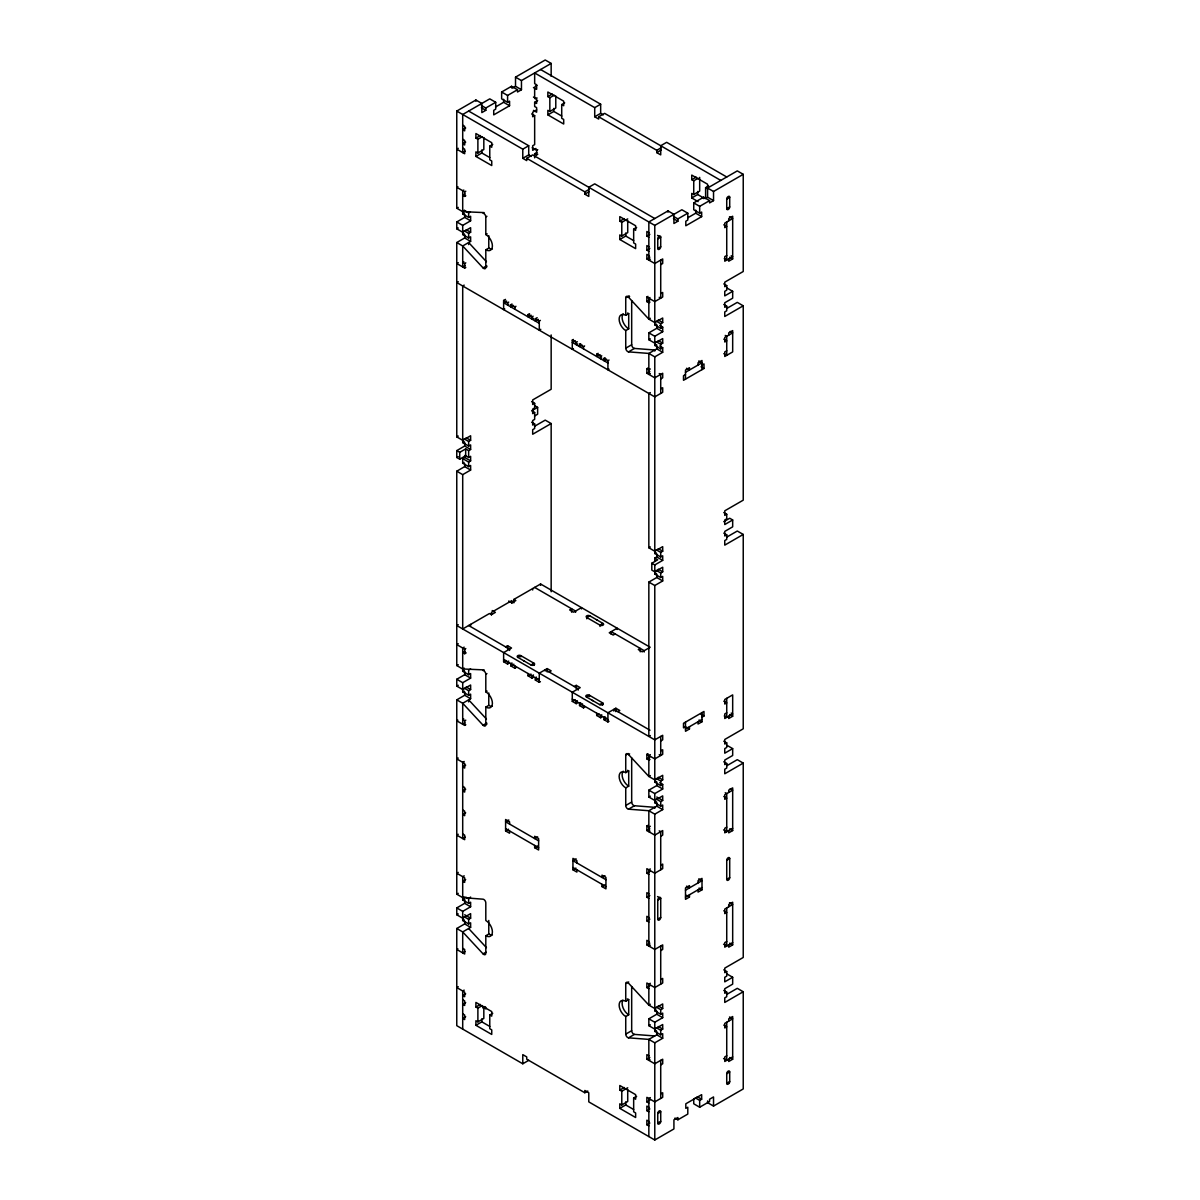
<?xml version="1.0" encoding="UTF-8"?>
<svg xmlns="http://www.w3.org/2000/svg" width="1200" height="1200" viewBox="0 0 1200 1200"><rect width="100%" height="100%" fill="white"/><g stroke="black" fill="none" stroke-linecap="round" stroke-linejoin="round"><path stroke-width="1.5" d="M729.36 1082.91L729.15 1083.24A2.445 1.41 -60 0 1 727.425 1084.305L727.17 1084.275A1.605 0.93 -60 0 1 726.735 1083.51L726.735 1073.685A2.1 1.215 -60 0 1 728.22 1071.12A2.1 1.215 -60 0 1 729.705 1071.975L729.705 1081.785A1.605 0.93 -60 0 1 729.36 1082.91M484.155 212.595L462.705 211.665L456.765 208.245L456.765 111.06L475.905 100.02L481.845 103.44L481.845 112.59L485.805 110.31L485.805 108.015L495.705 102.3L495.705 109.155L493.725 110.31L493.725 114.87L509.565 105.735L509.565 101.16L507.585 102.3L501.645 98.865L501.645 92.01L511.545 86.295L517.5 89.73L517.5 92.01L521.46 89.73L521.46 80.58L551.16 63.435L551.16 76.335M521.46 89.73L515.52 86.295L515.52 77.145L545.22 60L551.16 63.435M512.295 88.155L515.52 86.295M501.645 92.01L507.585 95.445L517.5 89.73M495.705 106.875L503.625 102.3L509.565 105.735M465.675 128.025L462.705 129.735L464.685 130.875L464.685 126.315L462.705 125.16M465.675 142.125L462.705 143.835L464.685 144.975L464.685 140.415L462.705 139.26M533.46 110.385L536.64 112.215L536.64 107.64L534.66 106.5L534.66 102.3L537.63 100.59M458.25 148.32L456.765 149.175L464.685 153.75L464.685 149.175L462.705 148.035M483.825 137.55L483.825 149.55L477.885 152.985L475.905 151.845L475.905 156.42L491.745 165.555L491.745 160.98L489.765 159.84L489.765 146.13L491.745 147.27L491.745 142.695L475.905 133.545L475.905 138.12L480.36 135.555M555.78 96.015L555.78 108.015L549.84 111.45L547.86 110.31L547.86 114.87L563.7 124.02L563.7 119.445L561.72 118.305L561.72 104.58L563.7 105.735L563.7 101.16L547.86 92.01L547.86 96.585L552.315 94.005M475.905 138.12L477.885 139.26L482.34 136.695M547.86 96.585L549.84 97.725L554.295 95.16M465.18 151.17L462.705 152.61L462.705 114.495L489.765 98.865L495.705 102.3M536.64 109.92L532.68 112.215L532.68 116.775L534.66 115.635L534.66 144.6L532.68 145.74L532.68 150.315L535.89 148.455M489.765 146.13L492.735 144.405M561.72 104.58L564.69 102.87M475.905 156.42L481.845 152.985L489.765 157.56M547.86 114.87L553.8 111.45L561.72 116.025M457.875 186.645L456.765 187.29L464.685 191.85L465.795 191.205M522.78 149.175L528.72 145.74L528.72 154.89L522.78 158.325L522.78 149.175L456.765 111.06M594.72 107.64L600.66 104.205L600.66 113.355L594.72 116.775L594.72 107.64L534.66 72.96L534.66 83.625L536.64 84.765L536.64 89.34L533.46 87.51M463.815 190.065L462.705 190.71L462.705 213.96L468.645 217.395L470.625 216.24L470.625 220.815L462.705 225.39L456.765 221.955L456.765 228.825L462.705 232.245L470.625 227.685L470.625 232.245L468.645 233.4L464.19 230.82M537.75 149.67L536.64 150.315L532.185 147.75M464.94 193.995L462.705 195.285L464.685 196.425L465.795 195.78M522.78 158.325L526.74 160.605L526.74 158.325L532.68 154.89L654.78 225.39L681.855 209.76L687.795 213.195L687.795 220.05L685.815 221.205L685.815 225.765L701.655 216.63L701.655 212.055L699.675 213.195L693.735 209.76L693.735 202.905L703.635 197.19L709.575 200.625L709.575 202.905L713.535 200.625L713.535 191.475L743.235 174.33L743.235 271.5L724.755 282.165L724.755 286.74L726.735 285.6L726.735 290.175L724.755 291.315L724.755 295.89L732.675 291.315L732.675 298.185L724.755 302.745L724.755 307.32L726.735 306.18L726.735 310.755L724.755 311.895L724.755 316.47L743.235 305.805L743.235 500.16L724.755 510.825L724.755 515.4L726.735 514.26L726.735 518.835L724.755 519.975L724.755 524.55L732.675 519.975L732.675 526.83L724.755 531.405L724.755 535.98L726.735 534.84L726.735 539.4L724.755 540.555L724.755 545.13L743.235 534.45L743.235 728.805L724.755 739.47L724.755 744.045L726.735 742.905L726.735 747.48L724.755 748.62L724.755 753.195L732.675 748.62L732.675 755.49L724.755 760.05L724.755 764.625L726.735 763.485L726.735 768.06L724.755 769.2L724.755 773.775L743.235 763.11L743.235 957.465L724.755 968.13L724.755 972.705L726.735 971.565L726.735 976.14L724.755 977.28L724.755 981.855L732.675 977.28L732.675 984.135L724.755 988.71L724.755 993.285L726.735 992.145L726.735 996.705L724.755 997.86L724.755 1002.435L743.235 991.755L743.235 1088.94L713.535 1106.085L707.595 1102.65L707.595 1100.94M534.66 157.845L534.66 153.75L536.88 152.46M594.72 116.775L598.68 119.07L598.68 116.775L604.62 113.355L720.795 180.42M534.66 153.75L536.64 154.89L537.75 154.245M456.765 208.245L458.25 207.39M462.705 211.665L464.685 210.525M462.705 213.96L464.07 213.18M464.19 210.24L468.645 212.82L470.385 211.815M456.765 221.955L464.685 217.395L470.625 220.815M456.765 228.825L458.25 227.97M464.19 438.9L468.645 441.465L470.625 440.325L470.625 435.75L462.705 440.325L456.765 436.89L456.765 242.535L462.705 245.97L483.045 267.885A2.805 1.62 60 0 0 485.805 267.39L485.805 249.78A9.33 5.385 60 0 0 492.405 245.97A9.33 5.385 60 0 0 485.805 234.54L485.805 216.93L486.93 216.285M462.705 225.39L462.705 234.54L464.07 233.745M456.765 242.535L464.685 237.96L470.625 241.395L470.625 236.82L468.645 237.96L462.705 234.54M470.625 241.395L462.705 245.97L462.705 266.925L465.18 265.5M485.805 234.54L487.11 233.79M458.25 262.65L456.765 263.505L464.685 268.08L465.795 267.435M463.815 261.72L462.705 262.35L464.685 263.505L465.795 262.86M526.74 158.325L584.82 191.85L589.275 189.285M598.68 116.775L656.76 150.315L661.215 147.75M485.805 249.78L488.775 248.07A9.33 5.385 60 0 0 492.39 248.91M584.82 191.85L584.82 194.145L589.275 191.565M656.76 150.315L656.76 152.61L661.215 150.03M458.25 281.7L456.765 282.555L654.78 396.885L662.7 392.31L662.7 387.735L660.72 388.875M483.045 267.885L486.75 265.74M485.805 267.39L486.93 266.745M464.19 285.12L462.705 285.99L462.705 442.605L468.645 446.04L470.625 444.9L470.625 449.475L468.645 450.615L465.675 448.905L459.735 452.325L456.765 450.615L456.765 457.47L459.735 459.195L465.675 455.76L468.645 457.47L470.625 456.33L470.625 460.905L468.645 462.045L462.705 458.61L462.705 463.185L468.645 466.62L470.625 465.48L470.625 470.055L462.705 474.63L456.765 471.195L456.765 665.55L462.705 668.97L484.155 669.9M627.72 220.62L627.72 232.635L621.78 236.055L619.8 234.915L619.8 239.49L635.64 248.64L635.64 244.065L633.66 242.925L633.66 229.2L635.64 230.34L635.64 225.765L619.8 216.63L619.8 221.205L624.255 218.625M713.535 200.625L707.595 197.19L707.595 184.23L691.755 175.08L691.755 179.655L696.21 177.09M619.8 221.205L621.78 222.345L627.72 218.91M691.755 179.655L693.735 180.81L698.19 178.23M504.75 308.97L503.625 309.615L503.625 300.465L505.485 299.4M506.595 301.035L503.625 302.745L539.28 323.325M633.66 229.2L636.63 227.49M698.085 201.615L691.755 197.955L691.755 193.38L693.735 194.52L699.675 191.1L699.675 177.375M705.615 197.955L705.615 187.665L708.585 185.955M503.625 300.465L507.585 302.745L508.71 302.115M687.795 213.195L677.88 218.91L677.88 221.205L673.92 223.485L673.92 214.335L667.98 210.915L648.84 221.955L648.84 260.07L650.325 259.215M619.8 239.49L625.74 236.055L633.66 240.63M691.755 197.955L697.695 194.52L704.025 198.18M508.71 304.395L507.585 305.04L507.585 302.745M513.495 305.445L510.885 306.945L510.885 304.65L512.01 304.02M510.885 304.65L514.86 306.945L515.97 306.3M705.12 198.615L707.595 197.19M648.84 232.635L646.86 231.48L646.86 236.055L649.83 234.345M693.735 202.905L699.675 206.34L709.575 200.625M687.795 217.77L695.715 213.195L701.655 216.63M657.75 238.92L660.72 237.21L657.555 235.38M726.735 199.095L729.705 197.385M531.03 315.135L528.06 316.845L528.06 314.565L529.545 313.71M648.84 246.735L646.86 245.58L646.86 250.155L649.83 248.445M528.06 314.565L532.02 316.845L533.13 316.215M533.505 318.285L532.02 319.14L532.02 316.845M538.29 319.335L535.32 321.045L535.32 318.75L537.165 317.685M657.75 248.445L660.72 246.735L660.72 236.925A1.605 0.93 -60 0 0 660.39 236.19L660.165 236.115A2.445 1.41 -60 0 0 658.44 237.045L658.095 237.51A1.605 0.93 -60 0 0 657.75 238.635L657.75 248.445A2.1 1.215 -60 0 0 659.235 249.3A2.1 1.215 -60 0 0 660.72 246.735M726.735 208.62L729.705 206.91L729.705 197.1A1.605 0.93 -60 0 0 729.36 196.38L729.255 196.32A2.445 1.41 -60 0 0 727.425 197.22L727.065 197.685A1.605 0.93 -60 0 0 726.735 198.81L726.735 208.62A2.1 1.215 -60 0 0 728.22 209.475A2.1 1.215 -60 0 0 729.705 206.91M535.32 318.75L539.28 321.045L540.39 320.4M648.84 255.495L646.86 254.355L646.86 258.93L649.83 257.205M540.765 329.325L539.28 330.195L539.28 321.045M660.72 264.645L662.7 263.505L662.7 258.93L654.78 263.505L646.86 258.93M659.73 346.005L662.7 347.715L662.7 352.29L654.78 356.865L648.84 353.43L628.515 351.87A2.805 1.62 60 0 1 625.74 348.18L625.74 330.57A9.33 5.385 60 0 1 619.14 319.14A9.33 5.385 60 0 1 625.74 315.33L625.74 297.72L629.085 295.8M625.74 297.72A2.805 1.62 60 0 1 628.515 297.225L629.625 296.58M573.39 348.6L572.28 349.245L572.28 340.095L573.39 339.45M649.965 302.1L648.84 302.745L646.86 301.605L646.86 297.03L647.985 296.385M575.25 340.665L572.28 342.39L607.92 362.97M649.965 297.54L648.84 298.17L648.84 319.14L654.78 322.56L662.7 318L662.7 322.56L660.72 323.715L656.265 321.135M572.28 340.095L576.24 342.39L577.35 341.745M646.86 301.605L649.83 299.895M660.72 293.61L662.7 292.455L662.7 297.03L654.78 301.605L646.86 297.03M726.735 255.495L724.755 256.635L724.755 261.21L732.675 256.635L731.19 255.78M625.74 315.33L628.71 313.605L628.71 328.86L625.74 330.57M577.725 343.815L576.24 344.67L576.24 342.39M582.135 345.075L579.54 346.575L579.54 344.295L580.65 343.65M728.715 220.815L728.715 218.535L732.675 216.24L732.675 258.93L728.715 261.21L728.715 258.93M579.54 344.295L583.5 346.575L584.61 345.93M650.325 318.285L648.84 319.14L628.515 297.225M600.525 355.065A2.1 1.215 0 0 1 599.67 354.765L596.7 356.49L596.7 354.195L598.185 353.34M456.765 436.89L458.25 436.035M654.78 225.39L654.78 324.855L656.145 324.075M596.7 354.195L600.66 356.49L601.77 355.845M601.77 358.125L600.66 358.77L600.66 356.49M606.555 359.175L603.96 360.675L603.96 358.395L605.07 357.75M656.265 341.715L660.72 344.295L662.7 343.14L662.7 338.58L654.78 343.14L648.84 339.72L648.84 332.85L656.76 328.29L662.7 331.71L662.7 327.135L659.73 325.425M625.74 348.18L631.68 344.745L631.68 300.6M462.705 442.605L464.07 441.825M654.78 324.855L660.72 328.29L662.7 327.135M603.96 358.395L607.92 360.675L609.03 360.03M551.16 591.75L551.16 423.555L532.68 434.235L532.68 429.66L534.66 428.505L534.66 423.945L532.68 425.085L532.68 420.51L534.66 419.37L534.66 412.5L532.68 413.655L532.68 409.08L534.66 407.94L534.66 403.365L532.68 404.505L532.68 399.93L551.16 389.265L551.16 334.95M456.765 450.615L464.685 446.04L470.625 449.475M648.84 339.72L650.325 338.865M648.84 332.85L654.78 336.285L662.7 331.71M628.515 351.87L634.455 348.435L654.78 350.01L654.78 351.03M534.66 415.935L537.63 414.225L537.63 407.355L531.69 410.79L534.66 412.5M609.03 369.18L607.92 369.825L607.92 360.675M456.765 457.47L458.25 456.615M654.78 336.285L654.78 345.435L656.145 344.64M462.705 458.61L464.685 457.47L470.625 460.905M662.7 352.29L656.76 348.855L648.84 353.43L648.84 374.4L650.325 373.545M726.735 308.46L737.295 302.37L743.235 305.805M462.705 463.185L464.07 462.405M654.78 345.435L660.72 348.855L662.7 347.715M456.765 471.195L464.685 466.62L470.625 470.055M534.66 426.225L545.22 420.135L551.16 423.555M660.72 378.975L662.7 377.82L662.7 373.245L654.78 377.82L646.86 373.245L646.86 368.685L648.345 367.815M650.325 368.97L648.84 369.825L646.86 368.685M646.86 373.245L649.83 371.535M650.325 392.595L648.84 393.45L648.84 547.785L654.78 551.22L662.7 546.645L662.7 551.22L660.72 552.36L656.265 549.795M685.485 372.3L701.985 362.775L698.805 360.945M685.5 374.58L683.505 375.72L683.505 380.295L703.98 368.475L703.98 363.9L702 365.055M726.735 350.775L724.755 351.915L724.755 356.49L732.675 351.915L732.675 330.57L728.715 332.85L728.715 335.145M458.25 624.675L456.765 625.53L654.78 739.86L662.7 735.285L662.7 739.86L660.72 741M513.855 602.865L513.855 599.43L540.6 583.995L540.6 585.33M458.25 643.725L456.765 644.595L464.685 649.155L465.795 648.525M464.19 647.16L462.705 648.015L462.705 671.265L468.645 674.7L470.625 673.545L470.625 678.12L462.705 682.695L456.765 679.26L456.765 686.13L462.705 689.55L470.625 684.99L470.625 689.55L468.645 690.705L464.19 688.125M464.94 651.3L462.705 652.59L464.685 653.73L466.17 652.875M648.84 547.785L650.325 546.93M456.765 665.55L458.25 664.695M654.78 356.865L654.78 553.5L656.145 552.72M462.705 668.97L464.19 668.115M654.78 561.51L654.78 558.075L656.76 556.935L662.7 560.37L662.7 555.795L660.72 556.935L654.78 553.5M462.705 671.265L464.07 670.485M505.605 646.875L507.585 645.735L511.545 648.015L503.625 652.59L503.625 661.74L507.585 664.02L508.71 663.375M656.265 570.375L660.72 572.94L662.7 571.8L662.7 567.225L654.78 571.8L651.81 570.09L651.81 563.22L657.75 559.8L654.78 558.075M723.765 521.685L729.705 518.25L732.675 519.975M470.625 668.97L468.645 670.125L468.645 674.7M456.765 679.26L464.685 674.7L470.625 678.12M651.81 563.22L654.78 564.945L662.7 560.37M456.765 686.13L458.25 685.275M654.78 564.945L654.78 574.08L656.145 573.3M503.625 661.74L505.86 660.45M528.72 1060.35L522.78 1063.785L456.765 1025.67L456.765 928.5L462.705 931.935L483.045 953.85A2.805 1.62 60 0 0 485.805 953.34L485.805 935.745A9.33 5.385 60 0 0 492.405 931.92A9.33 5.385 60 0 0 485.805 920.49L485.805 902.895A2.805 1.62 60 0 0 483.045 899.19L462.705 897.63L456.765 894.195L456.765 699.84L462.705 703.275L483.045 725.19A2.805 1.62 60 0 0 485.805 724.695L485.805 707.085A9.33 5.385 60 0 0 492.405 703.275A9.33 5.385 60 0 0 485.805 691.845L485.805 674.235L486.93 673.59M508.71 661.095L507.585 661.74L507.585 664.02M520.8 656.925L520.8 655.635A2.1 1.215 0 0 0 517.83 655.635A2.1 1.215 0 0 0 517.83 657.36L520.8 655.635L534 663.255L534 665.4M589.77 615.81A2.1 1.215 0 0 0 586.8 615.81A2.1 1.215 0 0 0 586.8 617.535L600 625.155A2.1 1.215 0 0 0 602.97 625.155A2.1 1.215 0 0 0 602.97 623.43L589.77 615.81L586.8 617.535L586.8 618.81M650.325 735.57L648.84 736.425L648.84 582.09L656.76 577.515L662.7 580.95L662.7 576.375L660.72 577.515L654.78 574.08M726.735 537.12L737.295 531.03L743.235 534.45M512.01 663L510.885 663.645L510.885 665.925L514.86 668.22L515.97 667.575M462.705 682.695L462.705 691.845L464.07 691.05M510.885 665.925L513.855 664.215M456.765 699.84L464.685 695.265L470.625 698.7L470.625 694.125L468.645 695.265L462.705 691.845M648.84 582.09L654.78 585.51L662.7 580.95M470.625 698.7L462.705 703.275L462.705 724.23L464.94 722.955M531.03 664.98L534 663.255A2.1 1.215 0 0 1 534 664.98A2.1 1.215 0 0 1 531.03 664.98L517.83 657.36M602.97 623.43L600 625.155L600 626.445M485.805 691.845L487.11 691.095M528.06 673.545L528.06 675.84L531.03 674.115M533.505 674.985L532.02 675.84L532.02 678.12L533.13 677.475M457.875 720.165L456.765 720.81L464.685 725.385L465.795 724.74M549.18 672.03L551.16 670.875L547.2 668.595L539.28 673.17L539.28 682.32L540.39 681.675M463.815 719.025L462.705 719.655L464.685 720.81L465.795 720.165M536.43 677.1L535.32 677.745L535.32 680.025L539.28 682.32M485.805 707.085L488.775 705.375A9.33 5.385 60 0 0 492.39 706.215M535.32 680.025L537.915 678.525M615.18 633.915L613.2 635.055L609.24 632.775L617.16 628.2L617.16 629.49M483.045 725.19L486.75 723.045M485.805 724.695L486.93 724.05M574.26 686.505L576.24 685.365L580.2 687.645L572.28 692.22L572.28 701.37L576.24 703.65L577.35 703.005M458.25 758.055L456.765 758.91L464.685 763.485L464.685 768.06L462.705 766.92L465.675 765.195M464.19 761.49L462.705 762.345L462.705 838.56L465.18 837.135M572.28 701.37L575.25 699.66M577.35 700.725L576.24 701.37L576.24 703.65M589.44 696.555L589.44 695.265A2.1 1.215 0 0 0 586.47 695.265A2.1 1.215 0 0 0 586.47 696.99L589.44 695.265L602.64 702.9L602.64 705.03M580.65 702.63L579.54 703.275L579.54 705.555L583.5 707.85L584.61 707.205M579.54 705.555L582.51 703.845M599.67 704.61L602.64 702.9A2.1 1.215 0 0 1 602.64 704.61A2.1 1.215 0 0 1 599.67 704.61L586.47 696.99M465.675 789.21L462.705 790.92L464.685 792.075L464.685 787.5L462.705 786.345M596.7 713.175L596.7 715.47L599.295 713.97M601.77 714.825L600.66 715.47L600.66 717.75L601.77 717.105M617.82 711.66L619.8 710.52L615.84 708.225L607.92 712.8L607.92 721.95L609.03 721.305M605.07 716.73L603.96 717.375L603.96 719.655L607.92 721.95M603.96 719.655L606.555 718.155M465.675 812.835L462.705 814.56L464.685 815.7L464.685 811.125L462.705 809.985M458.25 834.27L456.765 835.125L464.685 839.7L464.685 835.125L462.705 833.985M508.785 819.96L505.605 821.79L538.62 840.84M659.73 782.73L662.7 784.44L662.7 789.015L654.78 793.59L654.78 802.74L660.72 806.16L662.7 805.02L662.7 809.595L654.78 814.17L648.84 810.735L628.515 809.175A2.805 1.62 60 0 1 625.74 805.485L625.74 787.875A9.33 5.385 60 0 1 619.14 776.445A9.33 5.385 60 0 1 625.74 772.635L625.74 755.025L628.335 753.525M625.74 755.025A2.805 1.62 60 0 1 628.515 754.53L629.625 753.885M685.5 726.705L683.505 727.845L683.505 723.27L703.98 711.465L703.98 716.025L702 717.18M509.565 824.085L509.565 821.79L505.605 819.51L505.605 830.94L508.575 829.23M685.485 729L701.985 719.475M689.46 726.705L689.46 728.985L685.5 731.28L685.485 722.145M701.985 712.605L702 721.755L698.04 724.035L698.04 721.755M649.965 759.42L648.84 760.05L646.86 758.91L646.86 754.335L647.985 753.69M650.325 754.62L648.84 755.49L648.84 776.445L654.78 779.865L662.7 775.305L662.7 779.865L660.72 781.02L656.265 778.44M646.86 758.91L649.83 757.2M660.72 750.915L662.7 749.76L662.7 754.335L654.78 758.91L646.86 754.335M726.735 712.8L724.755 713.94L724.755 718.515L732.675 713.94L731.19 713.085M625.74 772.635L628.71 770.91L628.71 786.165L625.74 787.875M458.25 872.385L456.765 873.24L464.685 877.815L464.685 882.39L462.705 881.25L465.675 879.525M723.765 701.175L726.735 702.9L724.755 704.04L724.755 699.465L732.675 694.89L732.675 716.235L728.715 718.515L728.715 716.235M464.19 875.82L462.705 876.675L462.705 899.91L468.645 903.345L470.625 902.205L470.625 906.78L462.705 911.355L456.765 907.92L456.765 914.775L462.705 918.21L470.625 913.635L470.625 918.21L468.645 919.35L464.19 916.785M537.63 836.85L534.66 838.56L534.66 836.28L538.62 838.56L538.62 849.99L534.66 847.71L534.66 845.415M650.325 775.59L648.84 776.445L628.515 754.53M534.66 847.71L537.63 845.985M456.765 894.195L458.25 893.34M654.78 585.51L654.78 782.16L656.145 781.38M462.705 897.63L464.19 896.775M656.265 799.02L660.72 801.6L662.7 800.445L662.7 795.885L654.78 800.445L648.84 797.025L648.84 790.155L656.76 785.595L662.7 789.015M625.74 805.485L631.68 802.05L631.68 757.905M462.705 899.91L464.07 899.13M654.78 782.16L660.72 785.595L662.7 784.44M465.675 897.06L468.645 898.77L470.625 897.06M456.765 907.92L464.685 903.345L470.625 906.78M648.84 797.025L650.325 796.17M628.515 809.175L634.455 805.74L654.78 807.315L654.78 808.335M456.765 914.775L458.25 913.92M654.78 802.74L656.145 801.945M662.7 809.595L656.76 806.16L648.84 810.735L648.84 831.705L649.965 831.06M726.735 765.78L737.295 759.675L743.235 763.11M462.705 911.355L462.705 920.49L464.07 919.71M576.105 858.84L572.94 860.67L605.94 879.72M456.765 928.5L464.685 923.925L470.625 927.36L470.625 922.785L468.645 923.925L462.705 920.49M470.625 927.36L462.705 931.935L462.705 952.89L464.94 951.6M660.72 836.28L662.7 835.125L662.7 830.55L654.78 835.125L646.86 830.55L646.86 825.99L647.985 825.345M576.9 862.95L576.9 860.67L572.94 858.375L572.94 869.805L575.91 868.095M650.325 826.275L648.84 827.13L646.86 825.99M646.86 830.55L649.83 828.84M457.875 948.81L456.765 949.455L464.685 954.03L464.685 949.455L462.705 948.315M485.805 935.745L488.775 934.02A9.33 5.385 60 0 0 492.42 934.86M604.95 875.715L601.98 877.425L601.98 875.145L605.94 877.425L605.94 888.87L601.98 886.575L601.98 884.295M483.045 953.85L486.015 952.125M601.98 886.575L604.95 884.865M650.325 868.95L648.84 869.805L648.84 946.02L650.325 945.165M660.72 865.23L662.7 864.09L662.7 868.665L654.78 873.24L646.86 868.665L646.86 873.24L649.83 871.53M726.735 827.13L724.755 828.27L724.755 832.845L732.675 828.27M458.25 986.715L456.765 987.57L464.685 992.145L464.685 996.72L462.705 995.565L465.675 993.855M728.715 792.45L728.715 790.155L732.675 787.875L732.675 830.55L728.715 832.845L728.715 830.55M464.19 990.135L462.705 990.99L462.705 1029.105M648.84 893.82L646.86 892.68L646.86 897.24L649.83 895.53M465.675 1002.615L462.705 1004.34L464.685 1005.48L464.685 1000.905L462.705 999.765M657.75 900.105L660.72 898.395A2.1 1.215 -60 0 0 659.235 897.54A2.1 1.215 -60 0 0 657.75 900.105L657.75 919.155A2.1 1.215 -60 0 0 659.235 920.01A2.1 1.215 -60 0 0 660.72 917.445L660.72 898.395L657.555 896.565M726.735 860.28L729.705 858.57A2.1 1.215 -60 0 0 728.22 857.715A2.1 1.215 -60 0 0 726.735 860.28L726.735 879.33A2.1 1.215 -60 0 0 728.22 880.2A2.1 1.215 -60 0 0 729.705 877.62L729.705 858.57M483.825 1006.425L483.825 1018.44L477.885 1021.86L475.905 1020.72L475.905 1025.295L491.745 1034.445L491.745 1029.87L489.765 1028.73L489.765 1015.005L491.745 1016.145L491.745 1011.57L475.905 1002.435L475.905 1006.995L480.36 1004.43M475.905 1006.995L477.885 1008.15L482.34 1005.57M465.675 1016.715L462.705 1018.44L464.685 1019.58L464.685 1015.005L462.705 1013.865M685.485 890.19L701.985 880.665L698.805 878.835M483.09 1008.195L485.31 1006.905M685.485 897.06L701.985 887.535M648.84 917.445L646.86 916.305L646.86 920.88L649.83 919.155M689.46 894.765L689.46 897.045L685.5 899.34L685.5 887.895L689.46 885.615L689.46 887.895L686.49 886.185M698.04 882.945L698.04 880.665L702 878.37L702 889.815L698.04 892.095L698.04 889.815M489.765 1015.005L492.735 1013.295M657.75 919.155L660.72 917.445M726.735 879.33L729.705 877.62M475.905 1025.295L481.845 1021.86L489.765 1026.435M648.84 941.46L646.86 940.305L646.86 944.88L649.83 943.17M660.72 950.595L662.7 949.455L662.7 944.88L654.78 949.455L646.86 944.88M654.78 814.17L654.78 1010.805L660.72 1014.24L662.7 1013.1L662.7 1017.675L654.78 1022.25L654.78 1031.385L660.72 1034.82L662.7 1033.68L662.7 1038.255L654.78 1042.83L648.84 1039.395L628.515 1037.835A2.805 1.62 60 0 1 625.74 1034.13L625.74 1016.535A9.33 5.385 60 0 1 619.14 1005.09A9.33 5.385 60 0 1 625.74 1001.28L625.74 983.685L628.71 981.96M650.325 983.28L648.84 984.135L648.84 1005.09L654.78 1008.525L662.7 1003.95L662.7 1008.525L660.72 1009.665L656.265 1007.1M660.72 979.56L662.7 978.42L662.7 982.995L654.78 987.57L646.86 982.995L646.86 987.57L649.83 985.845M726.735 941.46L724.755 942.6L724.755 947.175L732.675 942.6M625.74 1001.28L628.71 999.57L628.71 1014.81L625.74 1016.535M728.715 906.78L728.715 904.485L732.675 902.205L732.675 944.88L728.715 947.175L728.715 944.88M650.325 1004.235L648.84 1005.09L628.515 983.175A2.805 1.62 60 0 0 625.74 983.685M654.78 1010.805L656.145 1010.025M656.265 1027.68L660.72 1030.245L662.7 1029.105L662.7 1024.53L654.78 1029.105L648.84 1025.67L648.84 1018.815L656.76 1014.24L662.7 1017.675M625.74 1034.13L631.68 1030.695L631.68 986.55M648.84 1025.67L650.325 1024.815M628.515 1037.835L634.455 1034.4L654.78 1035.96M654.78 1031.385L656.145 1030.605M662.7 1038.255L656.76 1034.82L648.84 1039.395L648.84 1060.35L649.965 1059.705M726.735 994.425L737.295 988.335L743.235 991.755M522.78 1063.785L522.78 1054.635L526.74 1056.93L526.74 1059.21L584.82 1092.75L587.79 1091.025M648.84 1055.775L646.86 1054.635L646.86 1059.21L649.83 1057.5M660.72 1064.925L662.7 1063.785L662.7 1059.21L654.78 1063.785L646.86 1059.21M627.72 1089.51L627.72 1101.51L621.78 1104.945L619.8 1103.79L619.8 1108.365L635.64 1117.515L635.64 1112.94L633.66 1111.8L633.66 1098.075L635.64 1099.23L635.64 1094.655L619.8 1085.505L619.8 1090.08L624.255 1087.5M619.8 1090.08L621.78 1091.22L627.72 1087.785M633.66 1098.075L636.63 1096.365M619.8 1108.365L625.74 1104.945L633.66 1109.52M650.325 1097.61L648.84 1098.465L648.84 1136.565M660.72 1093.89L662.7 1092.75L662.7 1097.325L654.78 1101.885L646.86 1097.325L646.86 1101.885L649.83 1100.175M726.735 1055.775L724.755 1056.93L724.755 1061.49L732.675 1056.93M728.715 1021.095L728.715 1018.815L732.675 1016.535L732.675 1059.21L728.715 1061.49L728.715 1059.21M648.84 1107.225L646.86 1106.085L646.86 1110.66L649.83 1108.935M657.75 1113.51L660.72 1111.8A2.1 1.215 -60 0 0 659.235 1110.945A2.1 1.215 -60 0 0 657.75 1113.51L657.75 1123.32A1.605 0.93 -60 0 0 658.095 1124.055L658.44 1124.145A2.445 1.41 -60 0 0 660.165 1123.05L660.39 1122.735A1.605 0.93 -60 0 0 660.735 1121.61L660.72 1111.8M726.735 1073.685L729.705 1071.975M648.84 1121.325L646.86 1120.185L646.86 1124.76L649.83 1123.035M657.75 1123.035L660.72 1121.325M726.735 1083.225L729.705 1081.5M695.22 1097.79L699.675 1100.37L701.655 1099.23L701.655 1094.655L685.815 1103.79L685.815 1108.365L687.795 1107.225L687.795 1114.08L677.88 1119.81L674.91 1118.085M693.735 1098.645L693.735 1103.79L699.675 1107.225L709.575 1101.51L709.575 1099.23L713.535 1096.935L713.535 1106.085M584.82 1092.75L584.82 1090.455L588.78 1092.75L588.78 1101.885L654.78 1140L673.92 1128.945L673.92 1119.81L677.88 1117.515L677.88 1119.81M743.235 174.33L737.295 170.895L707.595 188.04L713.535 191.475M540.6 69.525L600.66 104.205M726.735 176.985L666.66 142.32L660.72 145.74L660.72 154.89L656.76 152.61M600.66 113.355L603.3 114.87M515.52 77.145L521.46 80.58M705.615 187.665L707.595 188.805M533.46 97.035L536.64 98.865L536.64 103.44L534.66 102.3M729.51 216.705L732.675 218.535L724.755 223.11L724.755 227.67L726.735 226.53L723.765 224.82M531.69 113.925L534.66 115.635M481.35 105.45L485.805 108.015M673.425 216.345L677.88 218.91M481.35 107.73L485.805 110.31M673.425 218.625L677.88 221.205M729.705 257.205L732.675 258.93M468.645 111.06L528.72 145.74M654.78 218.535L594.72 183.855L588.78 187.275L588.78 196.425L584.82 194.145M724.26 258.645L726.735 260.07L726.735 221.955M528.72 154.89L531.36 156.42M646.86 236.055L648.84 237.21M723.765 283.89L726.735 285.6M726.735 287.895L732.675 291.315M646.86 250.155L648.84 251.31M723.765 304.47L726.735 306.18M730.2 331.425L732.675 332.85L724.755 337.425L724.755 342L726.735 340.86L723.765 339.15M659.235 297.315L660.72 298.17L660.72 260.07M725.25 335.43L726.735 336.285L726.735 355.335L723.81 353.655M658.245 319.995L662.7 322.56M466.17 229.68L470.625 232.245M658.245 340.575L662.7 343.14M701.01 366.765L703.98 368.475M686.49 368.295L689.46 370.005L689.46 367.725L685.5 370.005L685.485 379.155M659.235 373.545L660.72 374.4L660.72 393.45M531.69 401.64L534.66 403.365M723.765 512.535L726.735 514.26M534.66 405.645L537.63 407.355M531.69 422.22L534.66 423.945M723.765 533.115L726.735 534.84M466.17 437.745L470.625 440.325M658.245 548.64L662.7 551.22M658.245 569.22L662.7 571.8M540.51 583.95L650.16 647.25L642.24 651.825L638.28 649.545L640.26 648.405L640.26 651.825M534.57 587.37L575.58 611.055L575.58 612.345M729.705 714.51L732.675 716.235M724.26 715.95L726.735 717.375L726.735 698.325M513.855 599.43L515.85 600.57L511.875 602.865L508.71 601.035M701.01 714.315L703.98 716.025M699.03 720.03L702 721.755M723.765 741.195L726.735 742.905M726.735 745.2L732.675 748.62M492.21 610.56L495.375 612.39L491.415 614.67L489.435 613.53L462.705 628.965L462.705 474.63M686.49 727.275L689.46 728.985M723.765 761.775L726.735 763.485M468.57 625.485L509.565 649.155L509.565 650.445M649.965 730.215L613.86 709.365L613.86 711.09M730.2 788.73L732.675 790.155L724.755 794.73L724.755 799.305L726.735 798.165L723.765 796.455M503.625 659.445L539.28 680.025M572.28 699.075L607.92 719.655M528.06 675.84L532.02 678.12M596.7 715.47L600.66 717.75M659.235 754.62L660.72 755.49L660.72 736.425M725.25 792.735L726.735 793.59L726.735 831.705L723.57 829.875M658.245 777.3L662.7 779.865M729.705 828.84L732.675 830.55M648.84 790.155L654.78 793.59M466.17 686.985L470.625 689.55M656.76 797.025L662.7 800.445M659.235 830.85L660.72 831.705L660.72 869.805M729.51 902.655L732.675 904.485L724.755 909.06L724.755 913.635L726.735 912.495L723.765 910.77M699.03 888.09L702 889.815M686.49 895.335L689.46 897.045M646.86 873.24L648.84 874.38M729.705 943.17L732.675 944.88M646.86 897.24L648.84 898.395M723.57 944.205L726.735 946.02L726.735 907.92M505.605 828.66L538.62 847.71M572.94 867.525L605.94 886.575M505.605 830.94L509.565 833.22L509.565 830.94M572.94 869.805L576.9 872.1L576.9 869.805M646.86 920.88L648.84 922.02M723.765 969.84L726.735 971.565M726.735 973.845L732.675 977.28M723.765 990.42L726.735 992.145M729.51 1016.985L732.675 1018.815L724.755 1023.39L724.755 1027.965L726.735 1026.825L723.765 1025.1M646.86 987.57L648.84 988.71M658.245 1005.96L662.7 1008.525M729.705 1057.5L732.675 1059.21M723.57 1058.52L726.735 1060.35L726.735 1022.25M648.84 1018.815L654.78 1022.25M464.685 914.775L470.625 918.21M658.245 1026.525L662.7 1029.105M697.2 1096.65L701.655 1099.23M482.835 1007.19L485.805 1008.915L485.805 1007.34M646.86 1101.885L648.84 1103.04M646.86 1110.66L648.84 1111.8M646.86 1124.76L648.84 1125.9M596.37 619.62L597.195 620.1M523.605 660.69L524.43 661.17M592.245 700.32L593.07 700.8M486.435 261.72L468.645 242.535L468.645 244.59M486.435 719.025L468.645 699.84L468.645 701.895M468.645 928.5L486.435 947.67M703.635 197.19L703.635 198.615M701.985 369.63L702 360.48L698.04 362.76L698.04 365.055M699.675 206.34L699.675 213.195M699.675 1100.37L699.675 1107.225M697.695 191.475L697.695 194.52M695.715 210.15L695.715 213.195M693.735 180.81L693.735 194.52M667.98 210.915L667.98 212.19M660.72 323.715L660.72 328.29M660.72 344.295L660.72 348.855M660.72 552.36L660.72 556.935M660.72 572.94L660.72 577.515M660.72 781.02L660.72 785.595M660.72 801.6L660.72 806.16M660.72 946.02L660.72 984.135M660.72 1009.665L660.72 1014.24M660.72 1030.245L660.72 1034.82M660.72 1060.35L660.72 1098.465M656.76 324.57L656.76 328.29M656.76 344.865L656.76 348.855M656.76 553.785L656.76 556.935M656.76 574.08L656.76 577.515M656.76 781.875L656.76 785.595M656.76 802.17L656.76 806.16M656.76 1011.09L656.76 1014.24M656.76 1031.385L656.76 1034.82M654.78 1042.83L654.78 1140M644.22 651.975L644.22 650.685L611.22 631.635L611.22 634.2M625.74 233.01L625.74 236.055M625.74 1101.885L625.74 1104.945M621.78 222.345L621.78 236.055M621.78 1091.22L621.78 1104.945M615.84 708.225L615.84 711.66M583.5 346.575L583.5 348.87M583.5 705.555L583.5 707.85M581.52 608.91L581.52 607.62L573.6 612.195L569.64 609.915L571.62 608.76L571.62 612.195M578.22 690.075L578.22 688.8L545.22 669.735L545.22 671.025M576.24 685.365L576.24 688.8M553.8 108.405L553.8 111.45M549.84 97.725L549.84 111.45M547.2 668.595L547.2 672.03M536.64 149.46L536.64 154.89M532.68 588.57L532.68 589.995M514.86 306.945L514.86 309.225M514.86 665.925L514.86 668.22M511.89 603.135L511.89 600.57L491.43 612.375L491.43 614.955M511.545 86.295L511.545 87.72M507.585 95.445L507.585 102.3M507.585 645.735L507.585 649.155M503.625 99.255L503.625 102.3M488.775 235.68L488.775 248.07M488.775 692.985L488.775 705.375M488.775 920.475L488.775 934.02M481.845 149.94L481.845 152.985M481.845 1018.815L481.845 1021.86M477.885 139.26L477.885 152.985M477.885 1008.15L477.885 1021.86M475.905 100.02L475.905 101.295M470.625 624.39L470.625 625.815M468.645 212.82L468.645 217.395M468.645 233.4L468.645 237.96M468.645 441.465L468.645 446.04M468.645 450.615L468.645 457.47M468.645 462.045L468.645 466.62M468.645 690.705L468.645 695.265M468.645 898.77L468.645 903.345M468.645 919.35L468.645 923.925M465.675 448.905L465.675 455.76M464.685 191.85L464.685 196.425M464.685 214.245L464.685 217.395M464.685 234.54L464.685 237.96M464.685 263.505L464.685 268.08M464.685 442.32L464.685 446.04M464.685 455.475L464.685 457.47M464.685 463.755L464.685 466.62M464.685 649.155L464.685 653.73M464.685 671.265L464.685 674.7M464.685 691.845L464.685 695.265M464.685 720.81L464.685 725.385M464.685 899.34L464.685 903.345M464.685 921.06L464.685 923.925M459.735 452.325L459.735 459.195M536.94 85.395A2.445 1.41 -60 0 0 535.215 86.475L534.99 86.79A1.605 0.93 -60 0 0 534.645 87.915L534.66 97.725A2.1 1.215 -60 0 0 535.44 98.79A2.1 1.215 -60 0 0 536.955 97.83M483.045 670.545A2.805 1.62 60 0 1 485.805 674.235M634.455 805.74A2.805 1.62 60 0 1 631.68 802.05M628.71 786.165A9.33 5.385 60 0 1 622.905 778.815A9.33 5.385 60 0 1 623.19 771.18M627.51 770.355A9.33 5.385 60 0 1 628.71 770.91M634.455 1034.4A2.805 1.62 60 0 1 631.68 1030.695M628.71 1014.81A9.33 5.385 60 0 1 622.845 1000.32M627.285 998.925A9.33 5.385 60 0 1 628.71 999.57M634.455 348.435A2.805 1.62 60 0 1 631.68 344.745M483.045 213.24A2.805 1.62 60 0 1 485.805 216.93M628.71 328.86A9.33 5.385 60 0 1 622.905 321.51A9.33 5.385 60 0 1 623.19 313.875M627.51 313.05A9.33 5.385 60 0 1 628.71 313.605"/></g></svg>
